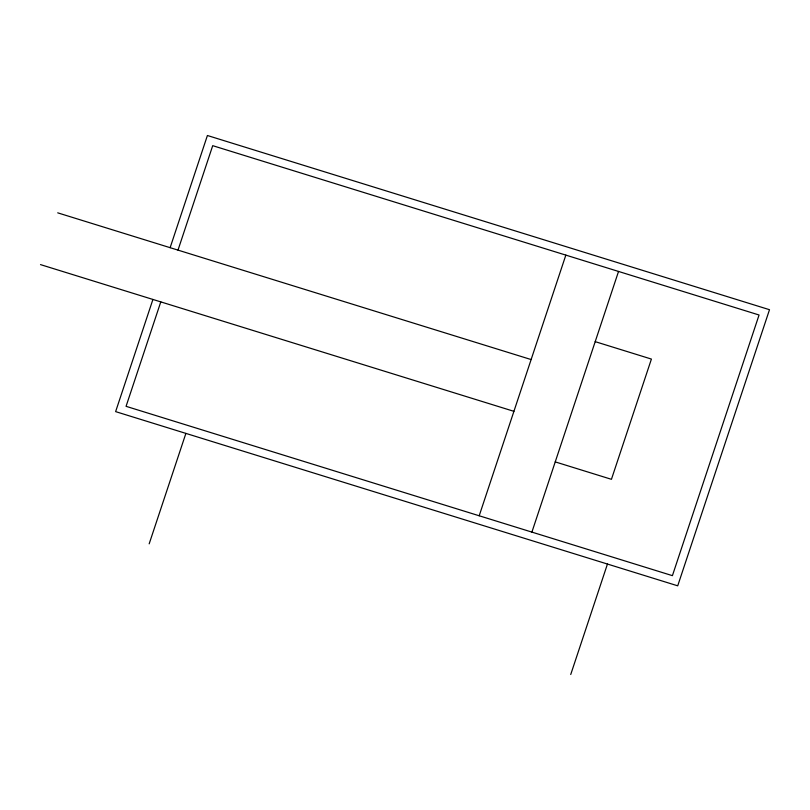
<?xml version="1.0" encoding="UTF-8"?>
<svg xmlns="http://www.w3.org/2000/svg" width="810" height="810" viewBox="0 0 810 810"><rect width="100%" height="100%" fill="white"/><g stroke="black" fill="none" stroke-linecap="round" stroke-linejoin="round"><path stroke-width="1.21" d="M152.918 299.447L115.627 411.622L677.717 585.822L769.5 309.703L207.411 135.503L170.13 247.678M160.785 301.887L126.066 406.326L672.411 575.657L759.061 314.999L212.716 145.668L177.998 250.118M149.172 543.844L185.885 433.401M479.196 515.778L565.846 255.109M531.897 532.109L618.536 271.441M570.736 674.497L607.449 564.054M595.198 341.648L651.412 359.073L611.439 479.317L555.235 461.892M57.712 212.838L531.127 359.559M40.5 264.607L513.915 411.328"/></g></svg>
